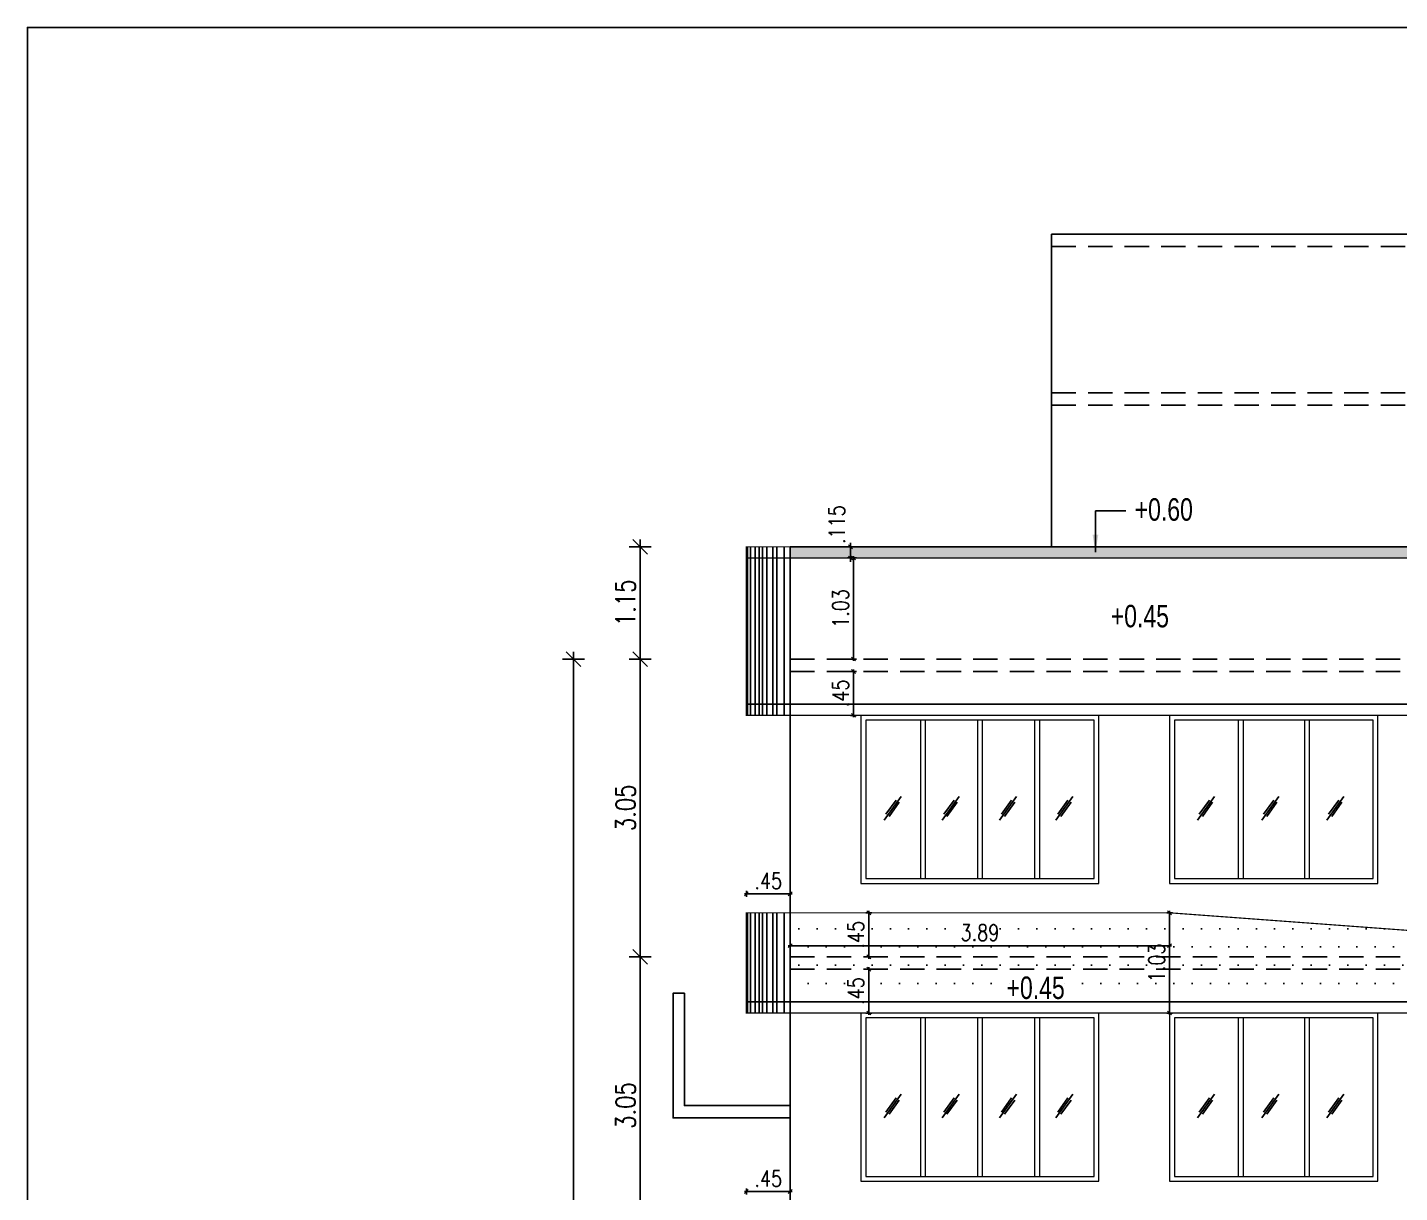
# Model space of a CAD drawing. Header units: inches. Extents: x 14331 to 14549, y 2557 to 2714.
# Drawn here: x 14354.63 to 14368.69, y 2685.12 to 2697.06 of the extents above; entities that cross this region are included whole.
import ezdxf
from ezdxf.enums import TextEntityAlignment as Align

# ---------------------------------------------------------------- set-up
doc = ezdxf.new("R2010")
doc.units = ezdxf.units.IN
doc.header["$LTSCALE"] = 0.25
doc.header["$MEASUREMENT"] = 0
doc.header["$PDMODE"] = 35
doc.linetypes.add('1', pattern=[0])
doc.linetypes.add('DASHEDX2', pattern=[1.5, 1, -0.5])
for name, color, linetype in [('dim-details', 7, 'Continuous'), ('ELE.PROJ.', 1, 'Continuous'), ('GLASS WINDOW', 251, '1'), ('hatch', 251, 'Continuous'), ('proj-internal', 1, 'DASHEDX2'), ('wall', 7, 'Continuous'), ('walls', 7, 'Continuous'), ('WORK TEX', 6, 'Continuous'), ('WORKING DIM', 7, 'Continuous')]:
    doc.layers.add(name, color=color, linetype=linetype)
doc.layers.add('WINDOW', color=106, linetype='Continuous', lineweight=13)
doc.styles.add('ARIAL', font='TIMES_0.TTF')
doc.styles.add('ARL', font='swisscl_0.ttf')
doc.styles.add('romans', font='romans.shx', dxfattribs={"width": 0.8})
doc.dimstyles.new('121', dxfattribs={"dimscale": 0.1, "dimtxt": 1.65, "dimasz": 0.2, "dimexe": 0.03125, "dimexo": 0.25, "dimgap": 0.5, "dimtad": 1, "dimzin": 4, "dimdsep": 46, "dimtxsty": 'romans', "dimblk1": 'MINITICK', "dimblk2": 'MINITICK', "dimsah": 1, "dimcen": 1, "dimse1": 1, "dimse2": 1, "dimclrd": 252, "dimclre": 256, "dimclrt": 7, "dimadec": 3, "dimazin": 0, "dimtfac": 0.8, "dimtix": 1, "dimtmove": 2, "dimatfit": 3, "dimfxl": 0, "dimtolj": 1, "dimtzin": 3, "dimarcsym": 0})
doc.dimstyles.new('DFSGSG', dxfattribs={"dimtxt": 0.23, "dimasz": 0.18, "dimexe": 0.18, "dimexo": 0.0625, "dimgap": 0.09, "dimtad": 1, "dimzin": 0, "dimdsep": 46, "dimtxsty": 'ARIAL', "dimcen": 0.09, "dimse1": 1, "dimse2": 1, "dimaunit": 1, "dimadec": 0, "dimazin": 0, "dimtfac": 1, "dimtix": 1, "dimtofl": 0, "dimtmove": 0, "dimatfit": 3, "dimfxl": 0, "dimtolj": 1, "dimtzin": 0, "dimarcsym": 0})
doc.dimstyles.new('minitick-100', dxfattribs={"dimscale": 0.1, "dimtxt": 2, "dimasz": 0.75, "dimexe": 0.03125, "dimexo": 0.25, "dimgap": 0.5, "dimtad": 1, "dimzin": 4, "dimdsep": 46, "dimtxsty": 'romans', "dimblk1": 'MINITICK', "dimblk2": 'MINITICK', "dimsah": 1, "dimcen": 1, "dimse1": 1, "dimse2": 1, "dimclrd": 252, "dimclre": 256, "dimclrt": 256, "dimadec": 3, "dimazin": 0, "dimtfac": 0.8, "dimtix": 1, "dimtmove": 2, "dimatfit": 3, "dimfxl": 0, "dimtolj": 1, "dimtzin": 3, "dimarcsym": 0})

# ---------------------------------------------------------------- blocks, each defined once
blk = doc.blocks.new('MINITICK')
at = {"color": 7}
for p, q in [((1, 1), (-1, -1)), ((-1, 0), (1, 0)), ((0, -1.5), (0, 1.5))]:
    blk.add_line(p, q, dxfattribs=at)
blk = doc.blocks.new('*D1082')
at = {"layer": 'Defpoints', "color": 0, "transparency": 16777216}
for p in [(14362.448, 2685.132), (14361.998, 2684.937), (14362.448, 2684.937)]:
    blk.add_point(p, dxfattribs=at)
at = {"layer": 'WORKING DIM', "color": 252, "lineweight": -2, "transparency": 16777216}
blk.add_line((14362.018, 2685.132), (14362.428, 2685.132), dxfattribs=at)
at = {"layer": 'WORKING DIM', "color": 252, "lineweight": -2, "transparency": 16777216, "xscale": 0.02, "yscale": 0.02, "zscale": 0.02, "rotation": 180}
blk.add_blockref('MINITICK', (14361.998, 2685.132), dxfattribs=at)
at = {"layer": 'WORKING DIM', "color": 252, "lineweight": -2, "transparency": 16777216, "xscale": 0.02, "yscale": 0.02, "zscale": 0.02}
blk.add_blockref('MINITICK', (14362.448, 2685.132), dxfattribs=at)
at = {"layer": 'WORKING DIM', "color": 7, "transparency": 16777216, "insert": (14362.223, 2685.264), "char_height": 0.165, "attachment_point": 5, "style": 'romans'}
blk.add_mtext('\\A1;.45', dxfattribs=at)
blk = doc.blocks.new('*D1083')
at = {"layer": 'Defpoints', "color": 0, "transparency": 16777216}
for p in [(14362.448, 2688.182), (14361.998, 2687.987), (14362.448, 2687.987)]:
    blk.add_point(p, dxfattribs=at)
at = {"layer": 'WORKING DIM', "color": 252, "lineweight": -2, "transparency": 16777216}
blk.add_line((14362.018, 2688.182), (14362.428, 2688.182), dxfattribs=at)
at = {"layer": 'WORKING DIM', "color": 252, "lineweight": -2, "transparency": 16777216, "xscale": 0.02, "yscale": 0.02, "zscale": 0.02, "rotation": 180}
blk.add_blockref('MINITICK', (14361.998, 2688.182), dxfattribs=at)
at = {"layer": 'WORKING DIM', "color": 252, "lineweight": -2, "transparency": 16777216, "xscale": 0.02, "yscale": 0.02, "zscale": 0.02}
blk.add_blockref('MINITICK', (14362.448, 2688.182), dxfattribs=at)
at = {"layer": 'WORKING DIM', "color": 7, "transparency": 16777216, "insert": (14362.223, 2688.314), "char_height": 0.165, "attachment_point": 5, "style": 'romans'}
blk.add_mtext('\\A1;.45', dxfattribs=at)
blk = doc.blocks.new('*D1209')
at = {"layer": 'Defpoints', "color": 0, "transparency": 16777216}
for p in [(14363.032, 2687.987), (14363.253, 2687.987), (14363.032, 2687.537)]:
    blk.add_point(p, dxfattribs=at)
at = {"layer": 'WORKING DIM', "color": 252, "lineweight": -2, "transparency": 16777216}
blk.add_line((14363.253, 2687.557), (14363.253, 2687.967), dxfattribs=at)
at = {"layer": 'WORKING DIM', "color": 252, "lineweight": -2, "transparency": 16777216, "xscale": 0.02, "yscale": 0.02, "zscale": 0.02}
for p, rotation in [((14363.253, 2687.987), 90), ((14363.253, 2687.537), 270)]:
    blk.add_blockref('MINITICK', p, dxfattribs=dict(at, rotation=rotation))
at = {"layer": 'WORKING DIM', "color": 7, "transparency": 16777216, "insert": (14363.121, 2687.762), "char_height": 0.165, "attachment_point": 5, "rotation": 90, "style": 'romans'}
blk.add_mtext('\\A1;.45', dxfattribs=at)
blk = doc.blocks.new('*D1206')
at = {"layer": 'Defpoints', "color": 0, "transparency": 16777216}
for p in [(14363.544, 2687.41), (14363.253, 2686.96), (14363.544, 2686.96)]:
    blk.add_point(p, dxfattribs=at)
at = {"layer": 'WORKING DIM', "color": 252, "lineweight": -2, "transparency": 16777216}
blk.add_line((14363.253, 2687.39), (14363.253, 2686.98), dxfattribs=at)
at = {"layer": 'WORKING DIM', "color": 252, "lineweight": -2, "transparency": 16777216, "xscale": 0.02, "yscale": 0.02, "zscale": 0.02}
for p, rotation in [((14363.253, 2687.41), 90), ((14363.253, 2686.96), 270)]:
    blk.add_blockref('MINITICK', p, dxfattribs=dict(at, rotation=rotation))
at = {"layer": 'WORKING DIM', "color": 7, "transparency": 16777216, "insert": (14363.121, 2687.185), "char_height": 0.165, "attachment_point": 5, "rotation": 90, "style": 'romans'}
blk.add_mtext('\\A1;.45', dxfattribs=at)
blk = doc.blocks.new('*D1207')
at = {"layer": 'Defpoints', "color": 0, "transparency": 16777216}
for p in [(14362.448, 2688.055), (14366.335, 2687.987), (14366.335, 2687.65)]:
    blk.add_point(p, dxfattribs=at)
at = {"layer": 'WORKING DIM', "color": 252, "lineweight": -2, "transparency": 16777216}
blk.add_line((14362.468, 2687.65), (14366.315, 2687.65), dxfattribs=at)
at = {"layer": 'WORKING DIM', "color": 252, "lineweight": -2, "transparency": 16777216, "xscale": 0.02, "yscale": 0.02, "zscale": 0.02, "rotation": 180}
blk.add_blockref('MINITICK', (14362.448, 2687.65), dxfattribs=at)
at = {"layer": 'WORKING DIM', "color": 252, "lineweight": -2, "transparency": 16777216, "xscale": 0.02, "yscale": 0.02, "zscale": 0.02}
blk.add_blockref('MINITICK', (14366.335, 2687.65), dxfattribs=at)
at = {"layer": 'WORKING DIM', "color": 7, "transparency": 16777216, "insert": (14364.391, 2687.783), "char_height": 0.165, "attachment_point": 5, "style": 'romans'}
blk.add_mtext('\\A1;3.89', dxfattribs=at)
blk = doc.blocks.new('*D1205')
at = {"layer": 'Defpoints', "color": 0, "transparency": 16777216}
for p in [(14366.335, 2687.987), (14366.335, 2686.96), (14368.469, 2686.96)]:
    blk.add_point(p, dxfattribs=at)
at = {"layer": 'WORKING DIM', "color": 252, "lineweight": -2, "transparency": 16777216}
blk.add_line((14366.335, 2687.967), (14366.335, 2686.98), dxfattribs=at)
at = {"layer": 'WORKING DIM', "color": 252, "lineweight": -2, "transparency": 16777216, "xscale": 0.02, "yscale": 0.02, "zscale": 0.02}
for p, rotation in [((14366.335, 2687.987), 90), ((14366.335, 2686.96), 270)]:
    blk.add_blockref('MINITICK', p, dxfattribs=dict(at, rotation=rotation))
at = {"layer": 'WORKING DIM', "color": 7, "transparency": 16777216, "insert": (14366.202, 2687.474), "char_height": 0.165, "attachment_point": 5, "rotation": 90, "style": 'romans'}
blk.add_mtext('\\A1;1.03', dxfattribs=at)
blk = doc.blocks.new('*D1213')
at = {"layer": 'Defpoints', "color": 0, "transparency": 16777216}
for p in [(14362.928, 2690.46), (14362.928, 2690.01), (14363.096, 2690.01)]:
    blk.add_point(p, dxfattribs=at)
at = {"layer": 'WORKING DIM', "color": 252, "lineweight": -2, "transparency": 16777216}
blk.add_line((14363.096, 2690.44), (14363.096, 2690.03), dxfattribs=at)
at = {"layer": 'WORKING DIM', "color": 252, "lineweight": -2, "transparency": 16777216, "xscale": 0.02, "yscale": 0.02, "zscale": 0.02}
for p, rotation in [((14363.096, 2690.46), 90), ((14363.096, 2690.01), 270)]:
    blk.add_blockref('MINITICK', p, dxfattribs=dict(at, rotation=rotation))
at = {"layer": 'WORKING DIM', "color": 7, "transparency": 16777216, "insert": (14362.964, 2690.235), "char_height": 0.165, "attachment_point": 5, "rotation": 90, "style": 'romans'}
blk.add_mtext('\\A1;.45', dxfattribs=at)
blk = doc.blocks.new('*D1214')
at = {"layer": 'Defpoints', "color": 0, "transparency": 16777216}
for p in [(14363.066, 2691.737), (14363.265, 2691.737), (14363.265, 2691.622)]:
    blk.add_point(p, dxfattribs=at)
at = {"layer": 'WORKING DIM', "color": 252, "lineweight": -2, "transparency": 16777216}
for p, q in [((14363.066, 2691.757), (14363.066, 2691.777)), ((14363.066, 2691.622), (14363.066, 2691.737)), ((14363.066, 2691.602), (14363.066, 2691.582))]:
    blk.add_line(p, q, dxfattribs=at)
at = {"layer": 'WORKING DIM', "color": 252, "lineweight": -2, "transparency": 16777216, "xscale": 0.02, "yscale": 0.02, "zscale": 0.02}
for p, rotation in [((14363.066, 2691.737), 270), ((14363.066, 2691.622), 90)]:
    blk.add_blockref('MINITICK', p, dxfattribs=dict(at, rotation=rotation))
at = {"layer": 'WORKING DIM', "color": 7, "transparency": 16777216, "insert": (14362.926, 2691.964), "char_height": 0.165, "attachment_point": 5, "rotation": 90, "style": 'romans'}
blk.add_mtext('\\A1;.115', dxfattribs=at)
blk = doc.blocks.new('*D1215')
at = {"layer": 'Defpoints', "color": 0, "transparency": 16777216}
for p in [(14363.497, 2691.622), (14363.096, 2690.587), (14363.497, 2690.587)]:
    blk.add_point(p, dxfattribs=at)
at = {"layer": 'WORKING DIM', "color": 252, "lineweight": -2, "transparency": 16777216}
blk.add_line((14363.096, 2691.602), (14363.096, 2690.607), dxfattribs=at)
at = {"layer": 'WORKING DIM', "color": 252, "lineweight": -2, "transparency": 16777216, "xscale": 0.02, "yscale": 0.02, "zscale": 0.02}
for p, rotation in [((14363.096, 2691.622), 90), ((14363.096, 2690.587), 270)]:
    blk.add_blockref('MINITICK', p, dxfattribs=dict(at, rotation=rotation))
at = {"layer": 'WORKING DIM', "color": 7, "transparency": 16777216, "insert": (14362.964, 2691.105), "char_height": 0.165, "attachment_point": 5, "rotation": 90, "style": 'romans'}
blk.add_mtext('\\A1;1.03', dxfattribs=at)
blk = doc.blocks.new('*D1269')
at = {"layer": 'Defpoints', "color": 0, "transparency": 16777216}
for p in [(14360.91, 2687.537), (14362.907, 2687.537), (14362.907, 2684.487)]:
    blk.add_point(p, dxfattribs=at)
at = {"layer": 'dim-details', "color": 252, "lineweight": -2, "transparency": 16777216}
blk.add_line((14360.91, 2684.562), (14360.91, 2687.462), dxfattribs=at)
at = {"layer": 'dim-details', "color": 252, "lineweight": -2, "transparency": 16777216, "xscale": 0.07500000000000001, "yscale": 0.07500000000000001, "zscale": 0.07500000000000001}
for p, rotation in [((14360.91, 2687.537), 90), ((14360.91, 2684.487), 270)]:
    blk.add_blockref('MINITICK', p, dxfattribs=dict(at, rotation=rotation))
at = {"layer": 'dim-details', "transparency": 16777216, "insert": (14360.76, 2686.012), "char_height": 0.2, "attachment_point": 5, "rotation": 90, "style": 'romans'}
blk.add_mtext('\\A1;3.05', dxfattribs=at)
blk = doc.blocks.new('*D1270')
at = {"layer": 'Defpoints', "color": 0, "transparency": 16777216}
for p in [(14360.91, 2690.587), (14362.907, 2690.587), (14362.907, 2687.537)]:
    blk.add_point(p, dxfattribs=at)
at = {"layer": 'dim-details', "color": 252, "lineweight": -2, "transparency": 16777216}
blk.add_line((14360.91, 2687.612), (14360.91, 2690.512), dxfattribs=at)
at = {"layer": 'dim-details', "color": 252, "lineweight": -2, "transparency": 16777216, "xscale": 0.07500000000000001, "yscale": 0.07500000000000001, "zscale": 0.07500000000000001}
for p, rotation in [((14360.91, 2690.587), 90), ((14360.91, 2687.537), 270)]:
    blk.add_blockref('MINITICK', p, dxfattribs=dict(at, rotation=rotation))
at = {"layer": 'dim-details', "transparency": 16777216, "insert": (14360.76, 2689.062), "char_height": 0.2, "attachment_point": 5, "rotation": 90, "style": 'romans'}
blk.add_mtext('\\A1;3.05', dxfattribs=at)
blk = doc.blocks.new('*D1271')
at = {"layer": 'Defpoints', "color": 0, "transparency": 16777216}
for p in [(14360.91, 2691.737), (14362.719, 2691.737), (14362.809, 2690.587)]:
    blk.add_point(p, dxfattribs=at)
at = {"layer": 'dim-details', "color": 252, "lineweight": -2, "transparency": 16777216}
blk.add_line((14360.91, 2690.662), (14360.91, 2691.662), dxfattribs=at)
at = {"layer": 'dim-details', "color": 252, "lineweight": -2, "transparency": 16777216, "xscale": 0.07500000000000001, "yscale": 0.07500000000000001, "zscale": 0.07500000000000001}
for p, rotation in [((14360.91, 2691.737), 90), ((14360.91, 2690.587), 270)]:
    blk.add_blockref('MINITICK', p, dxfattribs=dict(at, rotation=rotation))
at = {"layer": 'dim-details', "transparency": 16777216, "insert": (14360.76, 2691.162), "char_height": 0.2, "attachment_point": 5, "rotation": 90, "style": 'romans'}
blk.add_mtext('\\A1;1.15', dxfattribs=at)
blk = doc.blocks.new('*D1272')
at = {"layer": 'Defpoints', "color": 0, "transparency": 16777216}
for p in [(14360.226, 2690.587), (14363.497, 2690.587), (14361.948, 2650.61)]:
    blk.add_point(p, dxfattribs=at)
at = {"layer": 'dim-details', "color": 252, "lineweight": -2, "transparency": 16777216}
blk.add_line((14360.226, 2650.685), (14360.226, 2690.512), dxfattribs=at)
at = {"layer": 'dim-details', "color": 252, "lineweight": -2, "transparency": 16777216, "xscale": 0.07500000000000001, "yscale": 0.07500000000000001, "zscale": 0.07500000000000001}
for p, rotation in [((14360.226, 2690.587), 90), ((14360.226, 2650.61), 270)]:
    blk.add_blockref('MINITICK', p, dxfattribs=dict(at, rotation=rotation))
at = {"layer": 'dim-details', "transparency": 16777216, "insert": (14360.076, 2670.599), "char_height": 0.2, "attachment_point": 5, "rotation": 90, "style": 'romans'}
blk.add_mtext('\\A1;39.98', dxfattribs=at)

msp = doc.modelspace()

# ---------------------------------------------------------------- hatches: boundary and pattern name
at = {"layer": 'hatch', "true_color": 0xc7b399}
h = msp.add_hatch(dxfattribs=at)
h.set_pattern_fill('DOTS', color=253, scale=0.5)
h.set_pattern_definition([(0, (-261.191145, 17.27428), (0.015625, 0.03125), [0, -0.03125])])
h.paths.add_polyline_path([(14362.448, 2691.737), (14372.433, 2691.737), (14372.433, 2691.622), (14362.448, 2691.622)])
h = msp.add_hatch(dxfattribs=at)
h.set_pattern_fill('DOTS', color=253, scale=3)
h.set_pattern_definition([(0, (-249.33901, 50.82431), (0.09375, 0.1875), [0, -0.1875])])
h.paths.add_polyline_path([(14366.335, 2687.987), (14362.448, 2687.987), (14362.448, 2686.96), (14372.433, 2686.96), (14372.433, 2687.537)])

# ---------------------------------------------------------------- linework, layer by layer
at = {"layer": 'ELE.PROJ.', "color": 8}
for p, q in [((14362.01, 2691.737), (14362.01, 2690.006)), ((14362.039, 2691.737), (14362.039, 2690.006)), ((14362.087, 2691.737), (14362.087, 2690.006)), ((14362.128, 2691.737), (14362.128, 2690.006)), ((14362.162, 2691.737), (14362.162, 2690.006)), ((14362.208, 2691.737), (14362.208, 2690.006)), ((14362.269, 2691.737), (14362.269, 2690.006)), ((14362.309, 2691.737), (14362.309, 2690.006)), ((14362.387, 2691.737), (14362.387, 2690.006)), ((14362.01, 2687.987), (14362.01, 2686.956)), ((14362.039, 2687.987), (14362.039, 2686.956)), ((14362.087, 2687.987), (14362.087, 2686.956)), ((14362.128, 2687.987), (14362.128, 2686.956)), ((14362.162, 2687.987), (14362.162, 2686.956)), ((14362.208, 2687.987), (14362.208, 2686.956)), ((14362.269, 2687.987), (14362.269, 2686.956)), ((14362.309, 2687.987), (14362.309, 2686.956)), ((14362.387, 2687.987), (14362.387, 2686.956))]:
    msp.add_line(p, q, dxfattribs=at)
at = {"layer": 'ELE.PROJ.'}
for p, q in [((14361.998, 2690.125), (14372.433, 2690.125)), ((14361.998, 2687.075), (14372.433, 2687.075))]:
    msp.add_line(p, q, dxfattribs=at)
at = {"layer": 'ELE.PROJ.', "const_width": 0.012}
for points in [[(14361.998, 2690.01), (14372.433, 2690.01), (14372.433, 2691.737), (14361.998, 2691.737)], [(14361.998, 2687.987), (14366.335, 2687.987), (14372.433, 2687.537), (14372.433, 2686.96), (14361.998, 2686.96)]]:
    msp.add_lwpolyline(points, close=True, dxfattribs=at)
msp.add_lwpolyline([(14361.998, 2691.622), (14372.433, 2691.622)], dxfattribs=at)
at = {"layer": 'GLASS WINDOW', "color": 4, "ltscale": 200}
for p, q in [((14363.583, 2689.178), (14363.409, 2688.937)), ((14363.532, 2689.142), (14363.427, 2688.996)), ((14363.565, 2689.119), (14363.46, 2688.973)), ((14364.177, 2689.178), (14364.003, 2688.937)), ((14364.126, 2689.142), (14364.021, 2688.996)), ((14364.159, 2689.119), (14364.054, 2688.973)), ((14364.767, 2689.178), (14364.593, 2688.937)), ((14364.716, 2689.142), (14364.611, 2688.996)), ((14364.749, 2689.119), (14364.644, 2688.973)), ((14365.344, 2689.178), (14365.17, 2688.937)), ((14365.293, 2689.142), (14365.188, 2688.996)), ((14365.326, 2689.119), (14365.221, 2688.973)), ((14366.794, 2689.178), (14366.62, 2688.937)), ((14366.743, 2689.142), (14366.638, 2688.996)), ((14366.776, 2689.119), (14366.671, 2688.973)), ((14367.453, 2689.178), (14367.279, 2688.937)), ((14367.402, 2689.142), (14367.297, 2688.996)), ((14367.435, 2689.119), (14367.33, 2688.973)), ((14368.119, 2689.178), (14367.945, 2688.937)), ((14368.069, 2689.142), (14367.964, 2688.996)), ((14368.101, 2689.119), (14367.996, 2688.973)), ((14363.583, 2686.128), (14363.409, 2685.887)), ((14364.177, 2686.128), (14364.003, 2685.887)), ((14364.767, 2686.128), (14364.593, 2685.887)), ((14365.344, 2686.128), (14365.17, 2685.887)), ((14366.794, 2686.128), (14366.62, 2685.887)), ((14367.453, 2686.128), (14367.279, 2685.887)), ((14368.119, 2686.128), (14367.945, 2685.887)), ((14363.532, 2686.092), (14363.427, 2685.946)), ((14363.565, 2686.069), (14363.46, 2685.923)), ((14364.126, 2686.092), (14364.021, 2685.946)), ((14364.159, 2686.069), (14364.054, 2685.923)), ((14364.716, 2686.092), (14364.611, 2685.946)), ((14364.749, 2686.069), (14364.644, 2685.923)), ((14365.293, 2686.092), (14365.188, 2685.946)), ((14365.326, 2686.069), (14365.221, 2685.923)), ((14366.743, 2686.092), (14366.638, 2685.946)), ((14366.776, 2686.069), (14366.671, 2685.923)), ((14367.402, 2686.092), (14367.297, 2685.946)), ((14367.435, 2686.069), (14367.33, 2685.923)), ((14368.069, 2686.092), (14367.964, 2685.946)), ((14368.101, 2686.069), (14367.996, 2685.923))]:
    msp.add_line(p, q, dxfattribs=at)
at = {"layer": 'proj-internal', "color": 251}
for p, q in [((14365.124, 2694.941), (14369.874, 2694.941)), ((14365.124, 2694.814), (14369.874, 2694.814)), ((14365.124, 2693.314), (14377.985, 2693.314)), ((14365.124, 2693.187), (14377.985, 2693.187)), ((14362.448, 2690.587), (14384.285, 2690.587)), ((14362.448, 2690.46), (14384.285, 2690.46)), ((14362.448, 2687.537), (14384.285, 2687.537)), ((14362.448, 2687.41), (14384.285, 2687.41))]:
    msp.add_line(p, q, dxfattribs=at)
at = {"layer": 'wall'}
for p, q in [((14365.124, 2691.737), (14365.124, 2694.941)), ((14369.874, 2694.941), (14365.124, 2694.941)), ((14362.448, 2650.61), (14362.448, 2691.737)), ((14362.448, 2691.737), (14372.433, 2691.737))]:
    msp.add_line(p, q, dxfattribs=at)
msp.add_lwpolyline([(14392.8, 2697.058), (14354.632, 2697.058), (14354.632, 2643.083), (14392.8, 2643.083)], close=True, dxfattribs=at)
msp.add_lwpolyline([(14362.448, 2685.885), (14361.248, 2685.885), (14361.248, 2687.162), (14361.363, 2687.162), (14361.363, 2686.012), (14362.448, 2686.012)], dxfattribs=at)
at = {"layer": 'WINDOW'}
for p, q in [((14363.782, 2689.96), (14363.782, 2688.337)), ((14363.832, 2689.96), (14363.832, 2688.337)), ((14364.366, 2689.96), (14364.366, 2688.337)), ((14364.416, 2689.96), (14364.416, 2688.337)), ((14364.951, 2689.96), (14364.951, 2688.337)), ((14365.001, 2689.96), (14365.001, 2688.337)), ((14367.038, 2689.96), (14367.038, 2688.337)), ((14367.088, 2689.96), (14367.088, 2688.337)), ((14367.716, 2689.96), (14367.716, 2688.337)), ((14367.766, 2689.96), (14367.766, 2688.337)), ((14363.782, 2686.91), (14363.782, 2685.287)), ((14363.832, 2686.91), (14363.832, 2685.287)), ((14364.366, 2686.91), (14364.366, 2685.287)), ((14364.416, 2686.91), (14364.416, 2685.287)), ((14364.951, 2686.91), (14364.951, 2685.287)), ((14365.001, 2686.91), (14365.001, 2685.287)), ((14367.038, 2686.91), (14367.038, 2685.287)), ((14367.088, 2686.91), (14367.088, 2685.287)), ((14367.716, 2686.91), (14367.716, 2685.287)), ((14367.766, 2686.91), (14367.766, 2685.287))]:
    msp.add_line(p, q, dxfattribs=at)
for points in [[(14363.172, 2688.287), (14365.611, 2688.287), (14365.611, 2690.01), (14363.172, 2690.01)], [(14363.222, 2688.337), (14365.561, 2688.337), (14365.561, 2689.96), (14363.222, 2689.96)], [(14366.335, 2688.287), (14368.469, 2688.287), (14368.469, 2690.01), (14366.335, 2690.01)], [(14366.385, 2688.337), (14368.419, 2688.337), (14368.419, 2689.96), (14366.385, 2689.96)], [(14363.172, 2685.237), (14365.611, 2685.237), (14365.611, 2686.96), (14363.172, 2686.96)], [(14366.335, 2685.237), (14368.469, 2685.237), (14368.469, 2686.96), (14366.335, 2686.96)], [(14363.222, 2685.287), (14365.561, 2685.287), (14365.561, 2686.91), (14363.222, 2686.91)], [(14366.385, 2685.287), (14368.419, 2685.287), (14368.419, 2686.91), (14366.385, 2686.91)]]:
    msp.add_lwpolyline(points, close=True, dxfattribs=at)

# ---------------------------------------------------------------- texts
at = {"layer": 'WORK TEX', "color": 7, "style": 'ARL'}
for s, p in [('+0.60', (14366.275, 2692.119)), ('+0.45 ', (14366.063, 2691.027)), ('+0.45 ', (14364.995, 2687.219))]:
    msp.add_text(s, height=0.23, dxfattribs=at).set_placement(p, align=Align.MIDDLE_CENTER)

# ---------------------------------------------------------------- dimensions: what is measured, and where the dimension line sits
at = {"layer": 'dim-details'}
for base, p1, p2, picture, middle in [((14360.91, 2691.737), (14362.809, 2690.587), (14362.719, 2691.737), '*D1271', (14360.76, 2691.162)), ((14360.226, 2690.587), (14361.948, 2650.61), (14363.497, 2690.587), '*D1272', (14360.076, 2670.599)), ((14360.91, 2690.587), (14362.907, 2687.537), (14362.907, 2690.587), '*D1270', (14360.76, 2689.062)), ((14360.91, 2687.537), (14362.907, 2684.487), (14362.907, 2687.537), '*D1269', (14360.76, 2686.012))]:
    dim = msp.add_linear_dim(base=base, p1=p1, p2=p2, angle=90, dimstyle='minitick-100', dxfattribs=at)
    dim.commit()
    dim.dimension.update_dxf_attribs({"geometry": picture, "text_midpoint": middle})
at = {"layer": 'WORKING DIM'}
dim = msp.add_linear_dim(base=(14363.066, 2691.737), p1=(14363.265, 2691.622), p2=(14363.265, 2691.737), angle=90, text='.115', dimstyle='121', override={"dimfxl": 0.18, "dimfxlon": 1}, dxfattribs=at)
dim.commit()
dim.dimension.update_dxf_attribs({"geometry": '*D1214', "text_midpoint": (14362.926, 2691.964), "dimtype": 160})
for base, p1, p2, picture, middle in [((14363.09611, 2690.58703), (14363.49696, 2691.622), (14363.49696, 2690.58703), '*D1215', (14362.96361, 2691.10452)), ((14363.096, 2690.01), (14362.928, 2690.46), (14362.928, 2690.01), '*D1213', (14362.964, 2690.235)), ((14363.253, 2687.987), (14363.032, 2687.537), (14363.032, 2687.987), '*D1209', (14363.121, 2687.762)), ((14366.335, 2686.96), (14366.335, 2687.987), (14368.469, 2686.96), '*D1205', (14366.202, 2687.474)), ((14363.253, 2686.96), (14363.544, 2687.41), (14363.544, 2686.96), '*D1206', (14363.121, 2687.185))]:
    dim = msp.add_linear_dim(base=base, p1=p1, p2=p2, angle=90, dimstyle='121', override={"dimfxl": 0.18, "dimfxlon": 1}, dxfattribs=at)
    dim.commit()
    dim.dimension.update_dxf_attribs({"geometry": picture, "text_midpoint": middle})
for base, p1, p2, picture, middle in [((14362.448, 2688.182), (14361.998, 2687.987), (14362.448, 2687.987), '*D1083', (14362.223, 2688.314)), ((14366.335, 2687.65), (14362.448, 2688.055), (14366.335, 2687.987), '*D1207', (14364.391, 2687.783)), ((14362.448, 2685.132), (14361.998, 2684.937), (14362.448, 2684.937), '*D1082', (14362.223, 2685.264))]:
    dim = msp.add_linear_dim(base=base, p1=p1, p2=p2, dimstyle='121', override={"dimfxl": 0.18, "dimfxlon": 1}, dxfattribs=at)
    dim.commit()
    dim.dimension.update_dxf_attribs({"geometry": picture, "text_midpoint": middle})

# ---------------------------------------------------------------- leaders
at = {"layer": 'walls'}
msp.add_leader([(14365.575, 2691.681), (14365.575, 2692.106), (14365.885, 2692.106)], dimstyle='DFSGSG', override={"dimgap": 0.09, "dimtad": 0, "dimarcsym": 1}, dxfattribs=at)

doc.saveas('drawing.dxf')
